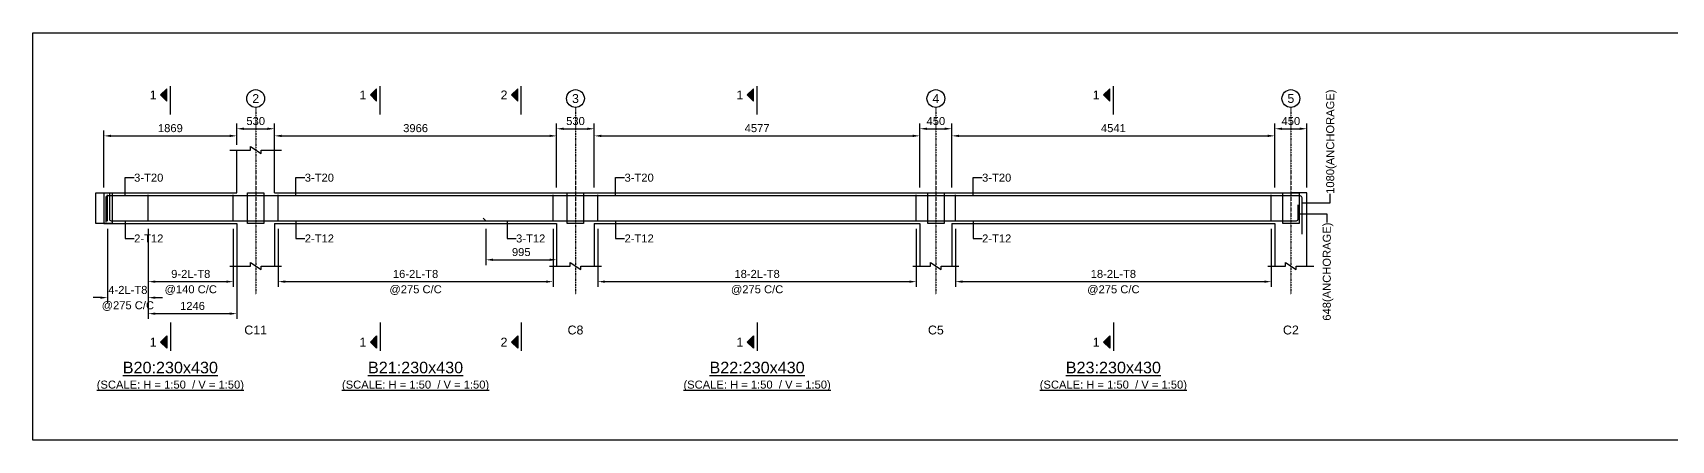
# Model space of a CAD drawing. Header units: inches. Extents: x -816171 to 9366335, y -450961 to 689132.
# Drawn here: x 2639251 to 2685322, y 208346 to 219806 of the extents above; entities that cross this region are included whole.
import ezdxf
from ezdxf.enums import TextEntityAlignment as Align

# ---------------------------------------------------------------- set-up
doc = ezdxf.new("R2010")
doc.units = ezdxf.units.IN
doc.header["$MEASUREMENT"] = 0
doc.linetypes.add('SCCenter', pattern=[1.2, 0.5, -0.3, 0.1, -0.3])
doc.linetypes.add('SCHidden', pattern=[1000, 500, -500])
for name, color, linetype in [('Concrete Line', 2, 'Continuous'), ('Cut Line', 31, 'Continuous'), ('Dimension', 31, 'Continuous'), ('Grid', 8, 'Continuous'), ('Labels', 4, 'Continuous'), ('Labels_Support', 4, 'Continuous'), ('Link', 225, 'Continuous'), ('Reinforcement', 130, 'Continuous'), ('Schedule Border', 60, 'Continuous'), ('Section Mark', 5, 'Continuous'), ('Solid', 25, 'Continuous'), ('Text', 31, 'Continuous'), ('Text_Scale', 31, 'Continuous')]:
    doc.layers.add(name, color=color, linetype=linetype)
doc.styles.add('SC-SansSerif', font='SansSerif')
doc.styles.get("Standard").update_dxf_attribs({"font": 'txt.shx'})
doc.dimstyles.new('SCBBSDimStyl', dxfattribs={"dimtxt": 225, "dimasz": 200, "dimexe": 150, "dimexo": 150, "dimgap": 100, "dimtad": 1, "dimtoh": 1, "dimdec": 0, "dimzin": 0, "dimdsep": 46, "dimtxsty": 'SC-SansSerif', "dimcen": 0.09, "dimclrd": 8, "dimclre": 8, "dimclrt": 31, "dimadec": 0, "dimazin": 0, "dimtfac": 1, "dimtdec": 0, "dimtix": 1, "dimtofl": 0, "dimtmove": 0, "dimatfit": 3, "dimfxl": 1, "dimtolj": 1, "dimtzin": 0, "dimarcsym": 0})
doc.dimstyles.get("Standard").update_dxf_attribs({"dimtxt": 0.18, "dimasz": 0.18, "dimexe": 0.18, "dimexo": 0.0625, "dimgap": 0.09, "dimtad": 0, "dimtih": 1, "dimtoh": 1, "dimdec": 4, "dimzin": 0, "dimdsep": 46, "dimtxsty": 'Standard', "dimcen": 0.09, "dimadec": 0, "dimazin": 0, "dimtfac": 1, "dimtdec": 4, "dimtofl": 0, "dimtmove": 0, "dimatfit": 3, "dimfxl": 1, "dimtolj": 1, "dimtzin": 0, "dimarcsym": 0})

# ---------------------------------------------------------------- blocks, each defined once
blk = doc.blocks.new('*D863')
at = {"layer": 'DEFPOINTS', "color": 0, "transparency": 16777216}
for p in [(2641351, 214446), (2642497, 214446), (2642497, 212356)]:
    blk.add_point(p, dxfattribs=at)
at = {"layer": 'Dimension', "color": 8, "lineweight": -2, "transparency": 16777216}
for p, q in [((2641351, 214296), (2641351, 212206)), ((2642497, 214296), (2642497, 212206)), ((2641151, 212356), (2640951, 212356)), ((2642697, 212356), (2642897, 212356))]:
    blk.add_line(p, q, dxfattribs=at)
at = {"layer": 'Dimension', "color": 8, "transparency": 16777216}
for points in [[(2641151, 212389), (2641151, 212323), (2641351, 212356)], [(2642697, 212389), (2642697, 212323), (2642497, 212356)]]:
    blk.add_solid(points, dxfattribs=at)
at = {"layer": 'Dimension', "color": 31, "transparency": 16777216, "char_height": 225, "attachment_point": 5, "style": 'SC-SansSerif'}
for s, insert in [('\\A1;4-2L-T8', (2641924, 212572)), ('\\A1;@275 C/C', (2641924, 212119))]:
    blk.add_mtext(s, dxfattribs=dict(at, insert=insert))
blk = doc.blocks.new('*D864')
at = {"layer": 'DEFPOINTS', "color": 0, "transparency": 16777216}
for p in [(2642497, 214446), (2644889, 214446), (2644889, 212806)]:
    blk.add_point(p, dxfattribs=at)
at = {"layer": 'Dimension', "color": 8, "lineweight": -2, "transparency": 16777216}
for p, q in [((2642497, 214296), (2642497, 212656)), ((2644889, 214296), (2644889, 212656)), ((2642697, 212806), (2644689, 212806))]:
    blk.add_line(p, q, dxfattribs=at)
at = {"layer": 'Dimension', "color": 8, "transparency": 16777216}
for points in [[(2642697, 212839), (2642697, 212773), (2642497, 212806)], [(2644689, 212839), (2644689, 212773), (2644889, 212806)]]:
    blk.add_solid(points, dxfattribs=at)
at = {"layer": 'Dimension', "color": 31, "transparency": 16777216, "char_height": 225, "attachment_point": 5, "style": 'SC-SansSerif'}
for s, insert in [('\\A1;9-2L-T8', (2643693, 213022)), ('\\A1;@140 C/C', (2643693, 212569))]:
    blk.add_mtext(s, dxfattribs=dict(at, insert=insert))
blk = doc.blocks.new('*D865')
at = {"layer": 'DEFPOINTS', "color": 0, "transparency": 16777216}
for p in [(2642497, 214446), (2644989, 214446), (2644989, 211906)]:
    blk.add_point(p, dxfattribs=at)
at = {"layer": 'Dimension', "color": 8, "lineweight": -2, "transparency": 16777216}
for p, q in [((2642497, 214296), (2642497, 211756)), ((2644989, 214296), (2644989, 211756)), ((2642697, 211906), (2644789, 211906))]:
    blk.add_line(p, q, dxfattribs=at)
at = {"layer": 'Dimension', "color": 8, "transparency": 16777216}
for points in [[(2642697, 211939), (2642697, 211873), (2642497, 211906)], [(2644789, 211939), (2644789, 211873), (2644989, 211906)]]:
    blk.add_solid(points, dxfattribs=at)
at = {"layer": 'Dimension', "color": 31, "transparency": 16777216, "insert": (2643743, 212122), "char_height": 225, "attachment_point": 5, "style": 'SC-SansSerif'}
blk.add_mtext('\\A1;1246', dxfattribs=at)
blk = doc.blocks.new('*D866')
at = {"layer": 'DEFPOINTS', "color": 0, "transparency": 16777216}
for p in [(2646149, 214446), (2653881, 214446), (2653881, 212806)]:
    blk.add_point(p, dxfattribs=at)
at = {"layer": 'Dimension', "color": 8, "lineweight": -2, "transparency": 16777216}
for p, q in [((2646149, 214296), (2646149, 212656)), ((2653881, 214296), (2653881, 212656)), ((2646349, 212806), (2653681, 212806))]:
    blk.add_line(p, q, dxfattribs=at)
at = {"layer": 'Dimension', "color": 8, "transparency": 16777216}
for points in [[(2646349, 212839), (2646349, 212773), (2646149, 212806)], [(2653681, 212839), (2653681, 212773), (2653881, 212806)]]:
    blk.add_solid(points, dxfattribs=at)
at = {"layer": 'Dimension', "color": 31, "transparency": 16777216, "char_height": 225, "attachment_point": 5, "style": 'SC-SansSerif'}
for s, insert in [('\\A1;16-2L-T8', (2650015, 213022)), ('\\A1;@275 C/C', (2650015, 212569))]:
    blk.add_mtext(s, dxfattribs=dict(at, insert=insert))
blk = doc.blocks.new('*D867')
at = {"layer": 'DEFPOINTS', "color": 0, "transparency": 16777216}
for p in [(2655141, 214446), (2664095, 214446), (2664095, 212806)]:
    blk.add_point(p, dxfattribs=at)
at = {"layer": 'Dimension', "color": 8, "lineweight": -2, "transparency": 16777216}
for p, q in [((2655141, 214296), (2655141, 212656)), ((2664095, 214296), (2664095, 212656)), ((2655341, 212806), (2663895, 212806))]:
    blk.add_line(p, q, dxfattribs=at)
at = {"layer": 'Dimension', "color": 8, "transparency": 16777216}
for points in [[(2655341, 212839), (2655341, 212773), (2655141, 212806)], [(2663895, 212839), (2663895, 212773), (2664095, 212806)]]:
    blk.add_solid(points, dxfattribs=at)
at = {"layer": 'Dimension', "color": 31, "transparency": 16777216, "char_height": 225, "attachment_point": 5, "style": 'SC-SansSerif'}
for s, insert in [('\\A1;18-2L-T8', (2659618, 213022)), ('\\A1;@275 C/C', (2659618, 212569))]:
    blk.add_mtext(s, dxfattribs=dict(at, insert=insert))
blk = doc.blocks.new('*D868')
at = {"layer": 'DEFPOINTS', "color": 0, "transparency": 16777216}
for p in [(2665195, 214446), (2674077, 214446), (2674077, 212806)]:
    blk.add_point(p, dxfattribs=at)
at = {"layer": 'Dimension', "color": 8, "lineweight": -2, "transparency": 16777216}
for p, q in [((2665195, 214296), (2665195, 212656)), ((2674077, 214296), (2674077, 212656)), ((2665395, 212806), (2673877, 212806))]:
    blk.add_line(p, q, dxfattribs=at)
at = {"layer": 'Dimension', "color": 8, "transparency": 16777216}
for points in [[(2665395, 212839), (2665395, 212773), (2665195, 212806)], [(2673877, 212839), (2673877, 212773), (2674077, 212806)]]:
    blk.add_solid(points, dxfattribs=at)
at = {"layer": 'Dimension', "color": 31, "transparency": 16777216, "char_height": 225, "attachment_point": 5, "style": 'SC-SansSerif'}
for s, insert in [('\\A1;18-2L-T8', (2669636, 213022)), ('\\A1;@275 C/C', (2669636, 212569))]:
    blk.add_mtext(s, dxfattribs=dict(at, insert=insert))
blk = doc.blocks.new('*D869')
at = {"layer": 'DEFPOINTS', "color": 0, "transparency": 16777216}
for p in [(2651991, 214446), (2653981, 214446), (2653981, 213421)]:
    blk.add_point(p, dxfattribs=at)
at = {"layer": 'Dimension', "color": 8, "lineweight": -2, "transparency": 16777216}
for p, q in [((2651991, 214296), (2651991, 213271)), ((2653981, 214296), (2653981, 213271)), ((2652191, 213421), (2653781, 213421))]:
    blk.add_line(p, q, dxfattribs=at)
at = {"layer": 'Dimension', "color": 8, "transparency": 16777216}
for points in [[(2652191, 213454), (2652191, 213388), (2651991, 213421)], [(2653781, 213454), (2653781, 213388), (2653981, 213421)]]:
    blk.add_solid(points, dxfattribs=at)
at = {"layer": 'Dimension', "color": 31, "transparency": 16777216, "insert": (2652986, 213637), "char_height": 225, "attachment_point": 5, "style": 'SC-SansSerif'}
blk.add_mtext('\\A1;995', dxfattribs=at)
blk = doc.blocks.new('*D882')
at = {"layer": 'DEFPOINTS', "color": 0, "transparency": 16777216}
for p in [(2644989, 216906), (2644989, 216506), (2641251, 215306)]:
    blk.add_point(p, dxfattribs=at)
at = {"layer": 'Dimension', "color": 8, "lineweight": -2, "transparency": 16777216}
for p, q in [((2641251, 215456), (2641251, 217056)), ((2644989, 216656), (2644989, 217056)), ((2641451, 216906), (2644789, 216906))]:
    blk.add_line(p, q, dxfattribs=at)
at = {"layer": 'Dimension', "color": 8, "transparency": 16777216}
for points in [[(2641451, 216939), (2641451, 216873), (2641251, 216906)], [(2644789, 216939), (2644789, 216873), (2644989, 216906)]]:
    blk.add_solid(points, dxfattribs=at)
at = {"layer": 'Dimension', "color": 31, "transparency": 16777216, "insert": (2643120, 217122), "char_height": 225, "attachment_point": 5, "style": 'SC-SansSerif'}
blk.add_mtext('\\A1;1869', dxfattribs=at)
blk = doc.blocks.new('*D883')
at = {"layer": 'DEFPOINTS', "color": 0, "transparency": 16777216}
for p in [(2653981, 216906), (2646049, 216506), (2653981, 215306)]:
    blk.add_point(p, dxfattribs=at)
at = {"layer": 'Dimension', "color": 8, "lineweight": -2, "transparency": 16777216}
for p, q in [((2646049, 216656), (2646049, 217056)), ((2653981, 215456), (2653981, 217056)), ((2646249, 216906), (2653781, 216906))]:
    blk.add_line(p, q, dxfattribs=at)
at = {"layer": 'Dimension', "color": 8, "transparency": 16777216}
for points in [[(2646249, 216939), (2646249, 216873), (2646049, 216906)], [(2653781, 216939), (2653781, 216873), (2653981, 216906)]]:
    blk.add_solid(points, dxfattribs=at)
at = {"layer": 'Dimension', "color": 31, "transparency": 16777216, "insert": (2650015, 217122), "char_height": 225, "attachment_point": 5, "style": 'SC-SansSerif'}
blk.add_mtext('\\A1;3966', dxfattribs=at)
blk = doc.blocks.new('*D884')
at = {"layer": 'DEFPOINTS', "color": 0, "transparency": 16777216}
for p in [(2664195, 216906), (2655041, 215306), (2664195, 215306)]:
    blk.add_point(p, dxfattribs=at)
at = {"layer": 'Dimension', "color": 8, "lineweight": -2, "transparency": 16777216}
for p, q in [((2655041, 215456), (2655041, 217056)), ((2664195, 215456), (2664195, 217056)), ((2655241, 216906), (2663995, 216906))]:
    blk.add_line(p, q, dxfattribs=at)
at = {"layer": 'Dimension', "color": 8, "transparency": 16777216}
for points in [[(2655241, 216939), (2655241, 216873), (2655041, 216906)], [(2663995, 216939), (2663995, 216873), (2664195, 216906)]]:
    blk.add_solid(points, dxfattribs=at)
at = {"layer": 'Dimension', "color": 31, "transparency": 16777216, "insert": (2659618, 217122), "char_height": 225, "attachment_point": 5, "style": 'SC-SansSerif'}
blk.add_mtext('\\A1;4577', dxfattribs=at)
blk = doc.blocks.new('*D885')
at = {"layer": 'DEFPOINTS', "color": 0, "transparency": 16777216}
for p in [(2674177, 216906), (2665095, 215306), (2674177, 215306)]:
    blk.add_point(p, dxfattribs=at)
at = {"layer": 'Dimension', "color": 8, "lineweight": -2, "transparency": 16777216}
for p, q in [((2665095, 215456), (2665095, 217056)), ((2674177, 215456), (2674177, 217056)), ((2665295, 216906), (2673977, 216906))]:
    blk.add_line(p, q, dxfattribs=at)
at = {"layer": 'Dimension', "color": 8, "transparency": 16777216}
for points in [[(2665295, 216939), (2665295, 216873), (2665095, 216906)], [(2673977, 216939), (2673977, 216873), (2674177, 216906)]]:
    blk.add_solid(points, dxfattribs=at)
at = {"layer": 'Dimension', "color": 31, "transparency": 16777216, "insert": (2669636, 217122), "char_height": 225, "attachment_point": 5, "style": 'SC-SansSerif'}
blk.add_mtext('\\A1;4541', dxfattribs=at)
blk = doc.blocks.new('*D886')
at = {"layer": 'DEFPOINTS', "color": 0, "transparency": 16777216}
for p in [(2646049, 217106), (2644989, 216506), (2646049, 215306)]:
    blk.add_point(p, dxfattribs=at)
at = {"layer": 'Dimension', "color": 8, "lineweight": -2, "transparency": 16777216}
for p, q in [((2644989, 216656), (2644989, 217256)), ((2645189, 217106), (2645849, 217106)), ((2646049, 215456), (2646049, 217256))]:
    blk.add_line(p, q, dxfattribs=at)
at = {"layer": 'Dimension', "color": 8, "transparency": 16777216}
for points in [[(2645189, 217139), (2645189, 217073), (2644989, 217106)], [(2645849, 217139), (2645849, 217073), (2646049, 217106)]]:
    blk.add_solid(points, dxfattribs=at)
at = {"layer": 'Dimension', "color": 31, "transparency": 16777216, "insert": (2645519, 217322), "char_height": 225, "attachment_point": 5, "style": 'SC-SansSerif'}
blk.add_mtext('\\A1;530', dxfattribs=at)
blk = doc.blocks.new('*D887')
at = {"layer": 'DEFPOINTS', "color": 0, "transparency": 16777216}
for p in [(2655041, 217106), (2653981, 215306), (2655041, 215306)]:
    blk.add_point(p, dxfattribs=at)
at = {"layer": 'Dimension', "color": 8, "lineweight": -2, "transparency": 16777216}
for p, q in [((2653981, 215456), (2653981, 217256)), ((2654181, 217106), (2654841, 217106)), ((2655041, 215456), (2655041, 217256))]:
    blk.add_line(p, q, dxfattribs=at)
at = {"layer": 'Dimension', "color": 8, "transparency": 16777216}
for points in [[(2654181, 217139), (2654181, 217073), (2653981, 217106)], [(2654841, 217139), (2654841, 217073), (2655041, 217106)]]:
    blk.add_solid(points, dxfattribs=at)
at = {"layer": 'Dimension', "color": 31, "transparency": 16777216, "insert": (2654511, 217322), "char_height": 225, "attachment_point": 5, "style": 'SC-SansSerif'}
blk.add_mtext('\\A1;530', dxfattribs=at)
blk = doc.blocks.new('*D888')
at = {"layer": 'DEFPOINTS', "color": 0, "transparency": 16777216}
for p in [(2665095, 217106), (2664195, 215306), (2665095, 215306)]:
    blk.add_point(p, dxfattribs=at)
at = {"layer": 'Dimension', "color": 8, "lineweight": -2, "transparency": 16777216}
for p, q in [((2664195, 215456), (2664195, 217256)), ((2664395, 217106), (2664895, 217106)), ((2665095, 215456), (2665095, 217256))]:
    blk.add_line(p, q, dxfattribs=at)
at = {"layer": 'Dimension', "color": 8, "transparency": 16777216}
for points in [[(2664395, 217139), (2664395, 217073), (2664195, 217106)], [(2664895, 217139), (2664895, 217073), (2665095, 217106)]]:
    blk.add_solid(points, dxfattribs=at)
at = {"layer": 'Dimension', "color": 31, "transparency": 16777216, "insert": (2664645, 217322), "char_height": 225, "attachment_point": 5, "style": 'SC-SansSerif'}
blk.add_mtext('\\A1;450', dxfattribs=at)
blk = doc.blocks.new('*D889')
at = {"layer": 'DEFPOINTS', "color": 0, "transparency": 16777216}
for p in [(2675077, 217106), (2674177, 215306), (2675077, 215306)]:
    blk.add_point(p, dxfattribs=at)
at = {"layer": 'Dimension', "color": 8, "lineweight": -2, "transparency": 16777216}
for p, q in [((2674177, 215456), (2674177, 217256)), ((2674377, 217106), (2674877, 217106)), ((2675077, 215456), (2675077, 217256))]:
    blk.add_line(p, q, dxfattribs=at)
at = {"layer": 'Dimension', "color": 8, "transparency": 16777216}
for points in [[(2674377, 217139), (2674377, 217073), (2674177, 217106)], [(2674877, 217139), (2674877, 217073), (2675077, 217106)]]:
    blk.add_solid(points, dxfattribs=at)
at = {"layer": 'Dimension', "color": 31, "transparency": 16777216, "insert": (2674627, 217322), "char_height": 225, "attachment_point": 5, "style": 'SC-SansSerif'}
blk.add_mtext('\\A1;450', dxfattribs=at)

msp = doc.modelspace()

# ---------------------------------------------------------------- hatches: boundary and pattern name
at = {"layer": 'Solid'}
for points in [[(2643019.63876, 218230.9465), (2642844.63876, 218055.9465), (2643019.63876, 217880.9465), (2643019.63876, 218230.9465)], [(2648919.63876, 218230.9465), (2648744.63876, 218055.9465), (2648919.63876, 217880.9465), (2648919.63876, 218230.9465)], [(2652885.63876, 218230.9465), (2652710.63876, 218055.9465), (2652885.63876, 217880.9465), (2652885.63876, 218230.9465)], [(2659517.63876, 218230.9465), (2659342.63876, 218055.9465), (2659517.63876, 217880.9465), (2659517.63876, 218230.9465)], [(2669535.63876, 218230.9465), (2669360.63876, 218055.9465), (2669535.63876, 217880.9465), (2669535.63876, 218230.9465)], [(2643019.63876, 210930.9465), (2642844.63876, 211105.9465), (2643019.63876, 211280.9465), (2643019.63876, 210930.9465)], [(2648919.63876, 210930.9465), (2648744.63876, 211105.9465), (2648919.63876, 211280.9465), (2648919.63876, 210930.9465)], [(2652885.63876, 210930.9465), (2652710.63876, 211105.9465), (2652885.63876, 211280.9465), (2652885.63876, 210930.9465)], [(2659517.63876, 210930.9465), (2659342.63876, 211105.9465), (2659517.63876, 211280.9465), (2659517.63876, 210930.9465)], [(2669535.63876, 210930.9465), (2669360.63876, 211105.9465), (2669535.63876, 211280.9465), (2669535.63876, 210930.9465)]]:
    msp.add_hatch(color=256, dxfattribs=at).paths.add_polyline_path(points, flags=0)

# ---------------------------------------------------------------- linework, layer by layer
at = {"layer": 'Concrete Line'}
for p, q in [((2644988.63876, 215305.9465), (2644988.63876, 216505.9465)), ((2646048.63876, 215305.9465), (2646048.63876, 216505.9465)), ((2641250.63876, 215305.9465), (2641250.63876, 214445.9465)), ((2675076.63876, 215305.9465), (2674626.63876, 215305.9465)), ((2675076.63876, 213245.9465), (2675076.63876, 215305.9465)), ((2644988.63876, 214445.9465), (2644988.63876, 213245.9465)), ((2646048.63876, 214445.9465), (2646048.63876, 213245.9465)), ((2653980.63876, 214445.9465), (2653980.63876, 213245.9465)), ((2655040.63876, 214445.9465), (2655040.63876, 213245.9465)), ((2664194.63876, 214445.9465), (2664194.63876, 213245.9465)), ((2665094.63876, 214445.9465), (2665094.63876, 213245.9465)), ((2674176.63876, 214445.9465), (2674176.63876, 213245.9465))]:
    msp.add_line(p, q, dxfattribs=at)
for points in [[(2641020.63876, 215305.9465), (2641480.63876, 215305.9465), (2641480.63876, 215305.9465), (2641480.63876, 214445.9465), (2641480.63876, 214445.9465), (2641020.63876, 214445.9465), (2641020.63876, 214445.9465), (2641020.63876, 215305.9465)], [(2645288.63876, 215305.9465), (2645748.63876, 215305.9465), (2645748.63876, 215305.9465), (2645748.63876, 214445.9465), (2645748.63876, 214445.9465), (2645288.63876, 214445.9465), (2645288.63876, 214445.9465), (2645288.63876, 215305.9465)], [(2654280.63876, 215305.9465), (2654740.63876, 215305.9465), (2654740.63876, 215305.9465), (2654740.63876, 214445.9465), (2654740.63876, 214445.9465), (2654280.63876, 214445.9465), (2654280.63876, 214445.9465), (2654280.63876, 215305.9465)], [(2664414.63876, 215305.9465), (2664874.63876, 215305.9465), (2664874.63876, 215305.9465), (2664874.63876, 214445.9465), (2664874.63876, 214445.9465), (2664414.63876, 214445.9465), (2664414.63876, 214445.9465), (2664414.63876, 215305.9465)], [(2674396.63876, 215305.9465), (2674856.63876, 215305.9465), (2674856.63876, 215305.9465), (2674856.63876, 214445.9465), (2674856.63876, 214445.9465), (2674396.63876, 214445.9465), (2674396.63876, 214445.9465), (2674396.63876, 215305.9465)]]:
    msp.add_lwpolyline(points, close=True, dxfattribs=at)
at = {"layer": 'Concrete Line', "linetype": 'SCHidden'}
for points in [[(2641020.63876, 215305.9465), (2641480.63876, 215305.9465), (2641480.63876, 215305.9465), (2641480.63876, 214445.9465), (2641480.63876, 214445.9465), (2641020.63876, 214445.9465), (2641020.63876, 214445.9465), (2641020.63876, 215305.9465)], [(2645288.63876, 215305.9465), (2645748.63876, 215305.9465), (2645748.63876, 215305.9465), (2645748.63876, 214445.9465), (2645748.63876, 214445.9465), (2645288.63876, 214445.9465), (2645288.63876, 214445.9465), (2645288.63876, 215305.9465)], [(2654280.63876, 215305.9465), (2654740.63876, 215305.9465), (2654740.63876, 215305.9465), (2654740.63876, 214445.9465), (2654740.63876, 214445.9465), (2654280.63876, 214445.9465), (2654280.63876, 214445.9465), (2654280.63876, 215305.9465)], [(2664414.63876, 215305.9465), (2664874.63876, 215305.9465), (2664874.63876, 215305.9465), (2664874.63876, 214445.9465), (2664874.63876, 214445.9465), (2664414.63876, 214445.9465), (2664414.63876, 214445.9465), (2664414.63876, 215305.9465)], [(2674396.63876, 215305.9465), (2674856.63876, 215305.9465), (2674856.63876, 215305.9465), (2674856.63876, 214445.9465), (2674856.63876, 214445.9465), (2674396.63876, 214445.9465), (2674396.63876, 214445.9465), (2674396.63876, 215305.9465)]]:
    msp.add_lwpolyline(points, close=True, dxfattribs=at)
at = {"layer": 'Concrete Line'}
for points in [[(2641250.63876, 215305.9465), (2644988.63876, 215305.9465)], [(2646048.63876, 215305.9465), (2654510.63876, 215305.9465)], [(2654510.63876, 215305.9465), (2664644.63876, 215305.9465)], [(2664644.63876, 215305.9465), (2674626.63876, 215305.9465)], [(2641250.63876, 214445.9465), (2644988.63876, 214445.9465)], [(2646048.63876, 214445.9465), (2653980.63876, 214445.9465)], [(2655040.63876, 214445.9465), (2664194.63876, 214445.9465)], [(2665094.63876, 214445.9465), (2674176.63876, 214445.9465)]]:
    msp.add_lwpolyline(points, dxfattribs=at)
at = {"layer": 'Cut Line'}
for points in [[(2644788.63876, 216505.9465), (2645368.63876, 216505.9465), (2645368.63876, 216605.9465), (2645668.63876, 216405.9465), (2645668.63876, 216505.9465), (2646248.63876, 216505.9465)], [(2644788.63876, 213245.9465), (2645368.63876, 213245.9465), (2645368.63876, 213345.9465), (2645668.63876, 213145.9465), (2645668.63876, 213245.9465), (2646248.63876, 213245.9465)], [(2653780.63876, 213245.9465), (2654360.63876, 213245.9465), (2654360.63876, 213345.9465), (2654660.63876, 213145.9465), (2654660.63876, 213245.9465), (2655240.63876, 213245.9465)], [(2663994.63876, 213245.9465), (2664494.63876, 213245.9465), (2664494.63876, 213345.9465), (2664794.63876, 213145.9465), (2664794.63876, 213245.9465), (2665294.63876, 213245.9465)], [(2673976.63876, 213245.9465), (2674476.63876, 213245.9465), (2674476.63876, 213345.9465), (2674776.63876, 213145.9465), (2674776.63876, 213245.9465), (2675276.63876, 213245.9465)]]:
    msp.add_lwpolyline(points, dxfattribs=at)
at = {"layer": 'Grid', "linetype": 'SCCenter'}
for p, q in [((2645518.63876, 217705.9465), (2645518.63876, 212445.9465)), ((2654510.63876, 217705.9465), (2654510.63876, 212445.9465)), ((2664644.63876, 217705.9465), (2664644.63876, 212445.9465)), ((2674626.63876, 217705.9465), (2674626.63876, 212445.9465))]:
    msp.add_line(p, q, dxfattribs=at)
at = {"layer": 'Grid'}
for centre in [(2645518.63876, 217955.9465), (2654510.63876, 217955.9465), (2664644.63876, 217955.9465), (2674626.63876, 217955.9465)]:
    msp.add_circle(centre, 250, dxfattribs=at)
at = {"layer": 'Link'}
for p, q in [((2641350.63876, 214505.9465), (2641350.63876, 215245.9465)), ((2642496.63292, 214505.9465), (2642496.63292, 215245.9465)), ((2644888.63876, 214505.9465), (2644888.63876, 215245.9465)), ((2646148.63876, 214505.9465), (2646148.63876, 215245.9465)), ((2653880.63876, 214505.9465), (2653880.63876, 215245.9465)), ((2655140.63876, 214505.9465), (2655140.63876, 215245.9465)), ((2664094.63876, 214505.9465), (2664094.63876, 215245.9465)), ((2665194.63876, 214505.9465), (2665194.63876, 215245.9465)), ((2674076.63876, 214505.9465), (2674076.63876, 215245.9465))]:
    msp.add_line(p, q, dxfattribs=at)
at = {"layer": 'Reinforcement'}
for points in [[(2641310.63876, 214475.9465), (2641310.63876, 215175.9465, -0.4142135624), (2641360.63876, 215225.9465), (2674881.64783, 215225.9465, -0.4142137655), (2674931.64783, 215175.9465), (2674931.64783, 214141.9465)], [(2641406.63876, 215275.9465), (2641406.63876, 214567.9465, 0.4142135624), (2641456.63876, 214517.9465), (2674785.64488, 214517.9465, 0.4142134171), (2674835.64488, 214567.9465), (2674835.64488, 214961.9465)]]:
    msp.add_lwpolyline(points, format="xyb", dxfattribs=at)
msp.add_lwpolyline([(2651919.92514, 214588.65718), (2651990.63582, 214517.9465), (2655276.63582, 214517.9465)], dxfattribs=at)
at = {"layer": 'Schedule Border'}
msp.add_lwpolyline([(2639250.63876, 219805.9465), (2744175.64783, 219805.9465), (2744175.64783, 208345.9465), (2639250.63876, 208345.9465)], close=True, dxfattribs=at)
at = {"layer": 'Section Mark'}
for points in [[(2643019.63876, 218230.9465), (2642844.63876, 218055.9465), (2643019.63876, 217880.9465), (2643019.63876, 218230.9465)], [(2643119.63876, 217505.9465), (2643119.63876, 218305.9465)], [(2648919.63876, 218230.9465), (2648744.63876, 218055.9465), (2648919.63876, 217880.9465), (2648919.63876, 218230.9465)], [(2649019.63876, 217505.9465), (2649019.63876, 218305.9465)], [(2652885.63876, 218230.9465), (2652710.63876, 218055.9465), (2652885.63876, 217880.9465), (2652885.63876, 218230.9465)], [(2652985.63876, 217505.9465), (2652985.63876, 218305.9465)], [(2659517.63876, 218230.9465), (2659342.63876, 218055.9465), (2659517.63876, 217880.9465), (2659517.63876, 218230.9465)], [(2659617.63876, 217505.9465), (2659617.63876, 218305.9465)], [(2669535.63876, 218230.9465), (2669360.63876, 218055.9465), (2669535.63876, 217880.9465), (2669535.63876, 218230.9465)], [(2669635.63876, 217505.9465), (2669635.63876, 218305.9465)], [(2643119.63876, 211655.9465), (2643119.63876, 210855.9465)], [(2649019.63876, 211655.9465), (2649019.63876, 210855.9465)], [(2652985.63876, 211655.9465), (2652985.63876, 210855.9465)], [(2659617.63876, 211655.9465), (2659617.63876, 210855.9465)], [(2669635.63876, 211655.9465), (2669635.63876, 210855.9465)], [(2643019.63876, 210930.9465), (2642844.63876, 211105.9465), (2643019.63876, 211280.9465), (2643019.63876, 210930.9465)], [(2648919.63876, 210930.9465), (2648744.63876, 211105.9465), (2648919.63876, 211280.9465), (2648919.63876, 210930.9465)], [(2652885.63876, 210930.9465), (2652710.63876, 211105.9465), (2652885.63876, 211280.9465), (2652885.63876, 210930.9465)], [(2659517.63876, 210930.9465), (2659342.63876, 211105.9465), (2659517.63876, 211280.9465), (2659517.63876, 210930.9465)], [(2669535.63876, 210930.9465), (2669360.63876, 211105.9465), (2669535.63876, 211280.9465), (2669535.63876, 210930.9465)]]:
    msp.add_lwpolyline(points, dxfattribs=at)

# ---------------------------------------------------------------- texts
at = {"layer": 'Grid', "style": 'SC-SansSerif'}
for s, p in [('2', (2645518.63876, 217955.9465)), ('3', (2654510.63876, 217955.9465)), ('4', (2664644.63876, 217955.9465)), ('5', (2674626.63876, 217955.9465))]:
    msp.add_text(s, height=250, dxfattribs=at).set_placement(p, align=Align.MIDDLE)
at = {"layer": 'Labels', "style": 'SC-SansSerif'}
for s, p in [('%%uB20:230x430', (2643119.63876, 210130.9465)), ('%%uB21:230x430', (2650014.63876, 210130.9465)), ('%%uB22:230x430', (2659617.63876, 210130.9465)), ('%%uB23:230x430', (2669635.63876, 210130.9465))]:
    msp.add_text(s, height=325, dxfattribs=at).set_placement(p, align=Align.BOTTOM_CENTER)
at = {"layer": 'Labels_Support', "style": 'SC-SansSerif'}
for s, p in [('C11', (2645518.63876, 211245.9465)), ('C8', (2654510.63876, 211245.9465)), ('C5', (2664644.63876, 211245.9465)), ('C2', (2674626.63876, 211245.9465))]:
    msp.add_text(s, height=250, dxfattribs=at).set_placement(p, align=Align.BOTTOM_CENTER)
at = {"layer": 'Section Mark', "style": 'SC-SansSerif'}
for s, p in [('1', (2642732.13876, 218055.9465)), ('1', (2648632.13876, 218055.9465)), ('2', (2652598.13876, 218055.9465)), ('1', (2659230.13876, 218055.9465)), ('1', (2669248.13876, 218055.9465)), ('1', (2642732.13876, 211105.9465)), ('1', (2648632.13876, 211105.9465)), ('2', (2652598.13876, 211105.9465)), ('1', (2659230.13876, 211105.9465)), ('1', (2669248.13876, 211105.9465))]:
    msp.add_text(s, height=250, dxfattribs=at).set_placement(p, align=Align.MIDDLE_RIGHT)
at = {"layer": 'Text', "style": 'SC-SansSerif'}
msp.add_text('1080(ANCHORAGE)', height=225, rotation=90, dxfattribs=at).set_placement((2675732.63876, 215275.9465), align=Align.MIDDLE_LEFT)
for s, p in [('3-T20', (2642100.63876, 215730.9465)), ('3-T20', (2646898.63876, 215730.9465)), ('3-T20', (2655890.63876, 215730.9465)), ('3-T20', (2665944.14328, 215730.9465)), ('2-T12', (2642100.63876, 214020.9465)), ('2-T12', (2646898.63876, 214020.9465)), ('3-T12', (2652840.63582, 214020.9465)), ('2-T12', (2655890.63582, 214020.9465)), ('2-T12', (2665944.14034, 214020.9465))]:
    msp.add_text(s, height=225, dxfattribs=at).set_placement(p, align=Align.MIDDLE_LEFT)
msp.add_text('648(ANCHORAGE)', height=225, rotation=90, dxfattribs=at).set_placement((2675636.63876, 214467.9465), align=Align.MIDDLE_RIGHT)
at = {"layer": 'Text_Scale', "style": 'SC-SansSerif'}
for p in [(2643119.63876, 209730.9465), (2650014.63876, 209730.9465), (2659617.63876, 209730.9465), (2669635.63876, 209730.9465)]:
    msp.add_text('%%u(SCALE: H = 1:50  / V = 1:50)', height=225, dxfattribs=at).set_placement(p, align=Align.BOTTOM_CENTER)

# ---------------------------------------------------------------- dimensions: what is measured, and where the dimension line sits
at = {"layer": 'Dimension'}
for base, p1, p2, text, picture, middle in [((2646048.63876, 217105.9465), (2644988.63876, 216505.9465), (2646048.63876, 215305.9465), '530', '*D886', (2645518.63876, 217321.99588)), ((2655040.63876, 217105.9465), (2653980.63876, 215305.9465), (2655040.63876, 215305.9465), '530', '*D887', (2654510.63876, 217321.99588)), ((2665094.63876, 217105.9465), (2664194.63876, 215305.9465), (2665094.63876, 215305.9465), '450', '*D888', (2664644.63876, 217321.84156)), ((2675076.63876, 217105.9465), (2674176.63876, 215305.9465), (2675076.63876, 215305.9465), '450', '*D889', (2674626.63876, 217321.84156)), ((2644988.63876, 216905.9465), (2641250.63876, 215305.9465), (2644988.63876, 216505.9465), '1869', '*D882', (2643119.63876, 217121.99588)), ((2653980.63876, 216905.9465), (2646048.63876, 216505.9465), (2653980.63876, 215305.9465), '3966', '*D883', (2650014.63876, 217121.99588)), ((2664194.63876, 216905.9465), (2655040.63876, 215305.9465), (2664194.63876, 215305.9465), '4577', '*D884', (2659617.63876, 217121.84156)), ((2674176.63876, 216905.9465), (2665094.63876, 215305.9465), (2674176.63876, 215305.9465), '4541', '*D885', (2669635.63876, 217121.84156)), ((2642496.63296, 212355.9465), (2641350.63876, 214445.9465), (2642496.63296, 214445.9465), '4-2L-T8\\X@275 C/C', '*D863', (2641923.63586, 212355.9465)), ((2644888.63876, 212805.9465), (2642496.63296, 214445.9465), (2644888.63876, 214445.9465), '9-2L-T8\\X@140 C/C', '*D864', (2643692.63586, 212805.9465)), ((2644988.63876, 211905.9465), (2642496.63296, 214445.9465), (2644988.63876, 214445.9465), '1246', '*D865', (2643742.63586, 212121.99588)), ((2653880.63876, 212805.9465), (2646148.63876, 214445.9465), (2653880.63876, 214445.9465), '16-2L-T8\\X@275 C/C', '*D866', (2650014.63876, 212805.9465)), ((2653980.63586, 213420.9465), (2651990.63586, 214445.9465), (2653980.63586, 214445.9465), '995', '*D869', (2652985.63586, 213636.84156)), ((2664094.63876, 212805.9465), (2655140.63876, 214445.9465), (2664094.63876, 214445.9465), '18-2L-T8\\X@275 C/C', '*D867', (2659617.63876, 212805.9465)), ((2674076.63876, 212805.9465), (2665194.63876, 214445.9465), (2674076.63876, 214445.9465), '18-2L-T8\\X@275 C/C', '*D868', (2669635.63876, 212805.9465))]:
    dim = msp.add_linear_dim(base=base, p1=p1, p2=p2, text=text, dimstyle='SCBBSDimStyl', dxfattribs=at)
    dim.commit()
    dim.dimension.update_dxf_attribs({"geometry": picture, "text_midpoint": middle})

# ---------------------------------------------------------------- leaders
at = {"layer": 'Dimension', "color": 8}
for points in [[(2641850.63876, 215225.9465), (2641850.63876, 215730.9465), (2642100.63876, 215730.9465)], [(2646648.63876, 215225.9465), (2646648.63876, 215730.9465), (2646898.63876, 215730.9465)], [(2655640.63876, 215225.9465), (2655640.63876, 215730.9465), (2655890.63876, 215730.9465)], [(2665694.14328, 215225.9465), (2665694.14328, 215730.9465), (2665944.14328, 215730.9465)], [(2674932.63876, 215025.9465), (2675732.63876, 215025.9465), (2675732.63876, 215275.9465)], [(2674836.63876, 214717.9465), (2675636.63876, 214717.9465), (2675636.63876, 214467.9465)], [(2641850.63876, 214517.9465), (2641850.63876, 214020.9465), (2642100.63876, 214020.9465)], [(2646648.63876, 214517.9465), (2646648.63876, 214020.9465), (2646898.63876, 214020.9465)], [(2652590.63582, 214517.9465), (2652590.63582, 214020.9465), (2652840.63582, 214020.9465)], [(2655640.63582, 214517.9465), (2655640.63582, 214020.9465), (2655890.63582, 214020.9465)], [(2665694.14034, 214517.9465), (2665694.14034, 214020.9465), (2665944.14034, 214020.9465)]]:
    msp.add_leader(points, dimstyle='Standard', dxfattribs=at)

doc.saveas('drawing.dxf')
